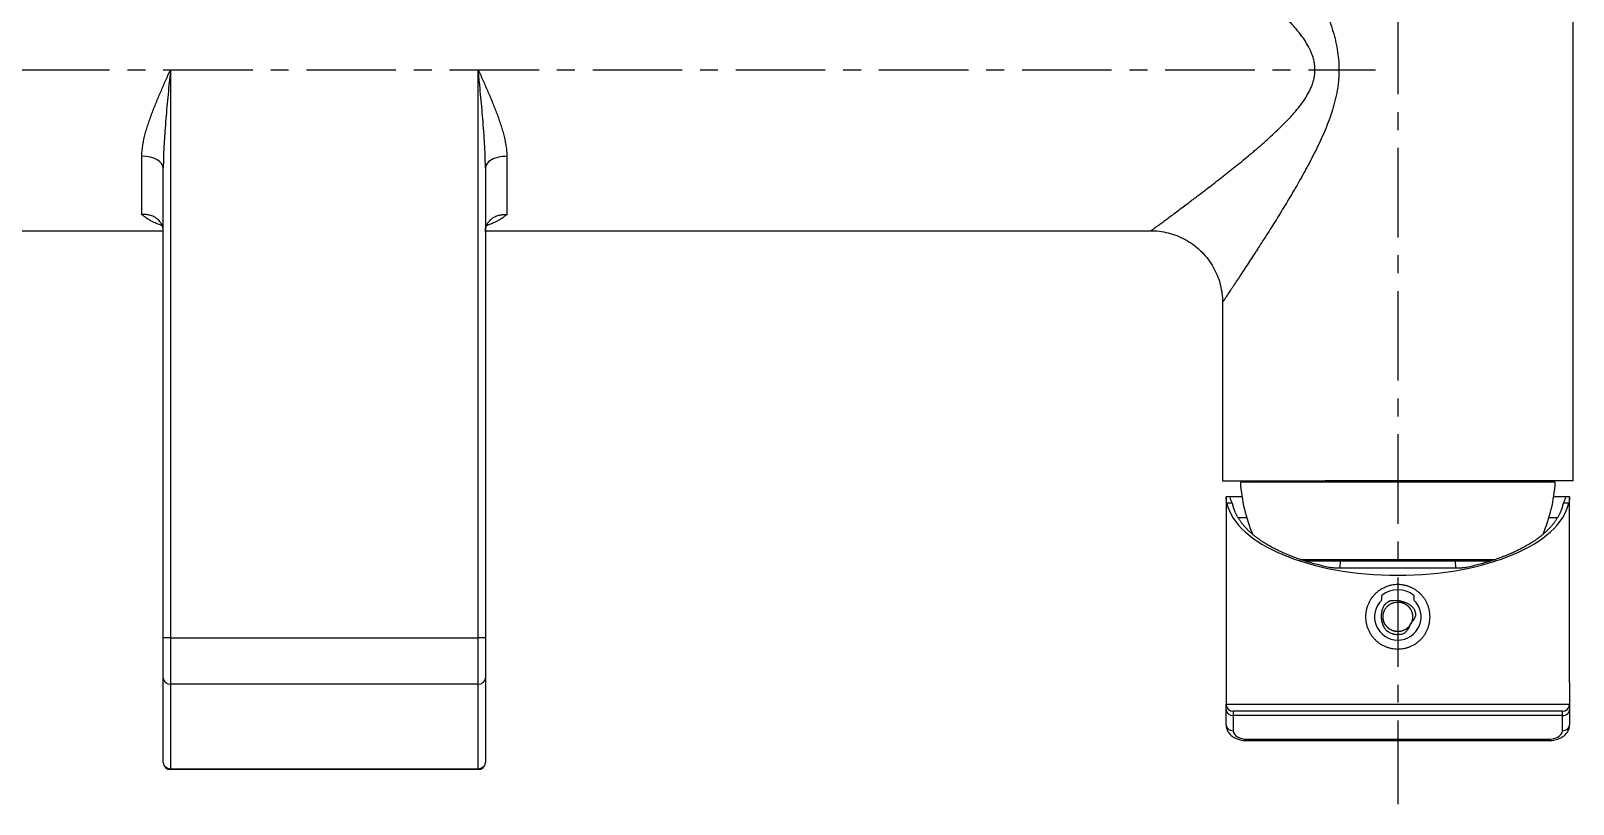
# Model space of a CAD drawing. Extents: x 1168 to 2296, y 0 to 827.
# Drawn here: x 1387.5 to 1603, y 528 to 636.1 of the extents above; entities that cross this region are included whole.
import ezdxf

# ---------------------------------------------------------------- set-up
doc = ezdxf.new("R2010")
doc.units = 0
doc.header["$LTSCALE"] = 10
doc.header["$MEASUREMENT"] = 0
doc.linetypes.add('CENTER', pattern=[2, 1.25, -0.25, 0.25, -0.25])
doc.layers.add('1', color=7, linetype='CONTINUOUS')

msp = doc.modelspace()

# ---------------------------------------------------------------- linework, layer by layer
at = {"layer": '1', "color": 1, "linetype": 'CENTER', "lineweight": -3}
for p, q in [((1578.52, 759.73), (1578.52, 528.04)), ((1366.02, 630.66), (1575.41, 630.66))]:
    msp.add_line(p, q, dxfattribs=at)
at = {"layer": '1', "color": 7, "linetype": 'Continuous', "lineweight": -3}
for p, q in [((1603.02, 573.22), (1603.02, 663.54)), ((1407.02, 630.66), (1407.02, 551.28)), ((1450.02, 551.28), (1450.02, 630.66)), ((1403.02, 610.41), (1403.02, 618.56)), ((1454.02, 618.56), (1454.02, 610.41)), ((1406.02, 551.28), (1406.02, 616.95)), ((1451.02, 616.95), (1451.02, 551.28)), ((1372.52, 608.16), (1406.02, 608.16)), ((1451.02, 608.16), (1544.06, 608.16)), ((1554.02, 598.19), (1554.02, 573.22)), ((1554.02, 573.22), (1578.52, 573.22)), ((1600.52, 573.02), (1556.52, 573.02)), ((1558.32, 573.22), (1558.52, 573.02)), ((1568.35, 573.22), (1568.36, 573.21)), ((1568.36, 573.22), (1568.36, 573.21)), ((1578.52, 573.21), (1568.36, 573.21)), ((1603.02, 573.22), (1578.52, 573.22)), ((1587.78, 573.21), (1578.52, 573.21)), ((1578.52, 573.21), (1578.52, 573.02)), ((1598.52, 573.02), (1598.72, 573.22)), ((1554.52, 570.83), (1554.52, 545.02)), ((1554.59, 571.02), (1555.09, 571.02)), ((1555.36, 570.09), (1554.64, 570.09)), ((1555.09, 571.02), (1556.74, 571.02)), ((1600.3, 571.02), (1601.95, 571.02)), ((1602.4, 570.09), (1601.68, 570.09)), ((1601.95, 571.02), (1602.45, 571.02)), ((1602.52, 545.02), (1602.52, 570.84)), ((1557.41, 568.03), (1556.18, 568.03)), ((1600.83, 568.03), (1599.63, 568.03)), ((1564.82, 562.25), (1592.22, 562.25)), ((1565.51, 562.02), (1591.51, 562.02)), ((1587.1, 561.03), (1569.94, 561.03)), ((1570.47, 562.02), (1570.43, 561.03)), ((1586.61, 561.03), (1586.57, 562.02)), ((1576.27, 556.57), (1576.27, 557.22)), ((1580.77, 557.22), (1580.77, 556.57)), ((1406.02, 545.66), (1406.02, 551.28)), ((1407.02, 551.28), (1406.02, 551.28)), ((1407.02, 551.28), (1450.02, 551.28)), ((1407.02, 551.28), (1407.02, 544.8)), ((1450.02, 544.8), (1450.02, 551.28)), ((1451.02, 551.28), (1450.02, 551.28)), ((1451.02, 551.28), (1451.02, 545.66)), ((1406.02, 533.85), (1406.02, 545.66)), ((1451.02, 545.66), (1451.02, 533.85)), ((1407.02, 544.8), (1407.02, 532.99)), ((1450.02, 544.8), (1407.02, 544.8)), ((1450.02, 532.99), (1450.02, 544.8)), ((1554.52, 545.02), (1554.52, 542.02)), ((1602.52, 545.02), (1602.52, 542.02)), ((1554.52, 541.24), (1554.52, 542.02)), ((1554.52, 542.02), (1602.52, 542.02)), ((1554.52, 539.11), (1554.52, 541.24)), ((1555.52, 541.02), (1555.52, 540.44)), ((1601.52, 541.02), (1555.52, 541.02)), ((1601.52, 540.44), (1601.52, 541.02)), ((1602.52, 542.02), (1602.52, 541.24)), ((1602.52, 541.24), (1602.52, 539.11)), ((1555.52, 540.44), (1555.52, 538.3)), ((1601.52, 540.44), (1555.52, 540.44)), ((1601.52, 538.3), (1601.52, 540.44)), ((1557.52, 537.11), (1557.52, 536.92)), ((1557.52, 537.11), (1599.52, 537.11)), ((1557.52, 536.92), (1599.52, 536.92)), ((1599.52, 537.11), (1599.52, 536.92)), ((1407.02, 532.99), (1407.02, 532.87)), ((1407.02, 532.99), (1450.02, 532.99)), ((1450.02, 532.87), (1407.02, 532.87)), ((1450.02, 532.99), (1450.02, 532.87))]:
    msp.add_line(p, q, dxfattribs=at)
for centre, radius, start, end in [((1578.52, 574.38), 22.04, 183.5395, 203.2075), ((1578.52, 574.38), 22.04, 336.7925, 356.4605), ((1578.52, 554.22), 3.25, 133.8131, 46.1869), ((1578.52, 554.22), 3.75, 53.1301, 126.8699), ((1555.52, 542.02), 1, 180, 270), ((1601.52, 542.02), 1, 270, 0)]:
    msp.add_arc(centre, radius, start, end, dxfattribs=at)
for centre, major_axis, ratio, start_param, end_param in [((1403.02, 616.95), (-3, 0), 0.537698, 3.141593, 4.712389), ((1454.02, 616.95), (3, 0), 0.537698, 1.570796, 3.141593), ((1578.52, 571.22), (24, 0), 0.466308, 3.243357, 6.181421), ((1578.52, 572.4), (23.68, 0), 0.468969, 3.351901, 3.371121), ((1578.52, 572.4), (-23.68, 0), 0.468969, 2.912065, 2.931284), ((1407.02, 545.66), (1, 0), 0.864535, 3.141593, 4.712389), ((1450.02, 545.66), (1, 0), 0.864535, 4.712389, 6.283185), ((1555.52, 541.24), (-1, 0), 0.804334, 0, 1.570796), ((1601.52, 541.24), (-1, 0), 0.804334, 1.570796, 3.141593), ((1555.52, 539.11), (-1, 0), 0.804334, 0, 1.570796), ((1601.52, 539.11), (1, 0), 0.804334, 4.712389, 6.283185), ((1557.52, 538.3), (2, 0), 0.595317, 3.141593, 4.712389), ((1599.52, 538.3), (2, 0), 0.595317, 4.712389, 6.283185), ((1407.02, 533.85), (1, 0), 0.984808, 3.141593, 4.712389), ((1407.02, 533.85), (1, 0), 0.864535, 3.141593, 4.712389), ((1450.02, 533.85), (1, 0), 0.984808, 4.712389, 6.283185), ((1450.02, 533.85), (1, 0), 0.864535, 4.712389, 6.283185)]:
    msp.add_ellipse(centre, major_axis=major_axis, ratio=ratio, start_param=start_param, end_param=end_param, dxfattribs=at)
for points, degree, knots in [([(1554.02, 663.16), (1554.02, 663.16), (1554.03, 663.14), (1554.07, 663.08), (1554.11, 663.02), (1554.19, 662.91), (1554.22, 662.86), (1554.29, 662.76), (1554.32, 662.71), (1554.44, 662.52), (1554.54, 662.38), (1554.67, 662.18), (1554.7, 662.14), (1554.74, 662.08), (1554.75, 662.06), (1554.78, 662.02), (1554.86, 661.91), (1554.93, 661.79), (1555.12, 661.5), (1555.26, 661.3), (1555.55, 660.86), (1555.71, 660.62), (1556.03, 660.13), (1556.2, 659.88), (1556.56, 659.34), (1556.74, 659.06), (1556.98, 658.7), (1557.03, 658.62), (1557.12, 658.47), (1557.27, 658.25), (1557.42, 658.02), (1557.72, 657.57), (1557.92, 657.25), (1558.34, 656.61), (1558.55, 656.29), (1558.98, 655.63), (1559.19, 655.29), (1559.63, 654.6), (1559.86, 654.25), (1560.31, 653.54), (1560.53, 653.18), (1560.88, 652.64), (1561.05, 652.36), (1561.23, 652.08), (1561.34, 651.9), (1561.4, 651.8), (1561.69, 651.34), (1561.93, 650.96), (1562.39, 650.2), (1562.63, 649.81), (1563.09, 649.04), (1563.33, 648.65), (1563.79, 647.86), (1564.03, 647.47), (1564.49, 646.67), (1564.72, 646.27), (1565.18, 645.45), (1565.41, 645.04), (1565.86, 644.22), (1566.09, 643.8), (1566.53, 642.96), (1566.75, 642.53), (1567.07, 641.89), (1567.17, 641.67), (1567.33, 641.35), (1567.38, 641.24), (1567.49, 641.02), (1567.54, 640.91), (1567.8, 640.36), (1568, 639.92), (1568.38, 639.02), (1568.57, 638.57), (1568.92, 637.66), (1569.08, 637.2), (1569.39, 636.27), (1569.53, 635.8), (1569.69, 635.21), (1569.72, 635.09), (1569.78, 634.85), (1569.86, 634.49), (1569.94, 634.12), (1570.08, 633.39), (1570.15, 632.91), (1570.23, 632.17), (1570.25, 631.92), (1570.28, 631.55), (1570.28, 631.43), (1570.29, 631.18), (1570.3, 631.05), (1570.3, 630.68), (1570.3, 630.43), (1570.29, 630.06), (1570.28, 629.87), (1570.27, 629.66), (1570.26, 629.55), (1570.26, 629.49), (1570.26, 629.47), (1570.26, 629.45), (1570.25, 629.45), (1570.25, 629.44)], 3, [0, 0, 0, 0, 0.021886, 0.021886, 0.052452, 0.052452, 0.067735, 0.067735, 0.083018, 0.083018, 0.113584, 0.113584, 0.121225, 0.121225, 0.125046, 0.125046, 0.128867, 0.14415, 0.14415, 0.174716, 0.174716, 0.205282, 0.205282, 0.235848, 0.235848, 0.266414, 0.266414, 0.274056, 0.274056, 0.281697, 0.29698, 0.29698, 0.327546, 0.327546, 0.358112, 0.358112, 0.388679, 0.388679, 0.419245, 0.419245, 0.449811, 0.449811, 0.465094, 0.472735, 0.472735, 0.480377, 0.480377, 0.510943, 0.510943, 0.541509, 0.541509, 0.572075, 0.572075, 0.602641, 0.602641, 0.633207, 0.633207, 0.663773, 0.663773, 0.694339, 0.694339, 0.724905, 0.724905, 0.740188, 0.740188, 0.74783, 0.74783, 0.755471, 0.755471, 0.786037, 0.786037, 0.816604, 0.816604, 0.84717, 0.84717, 0.877736, 0.877736, 0.885377, 0.885377, 0.893019, 0.908302, 0.908302, 0.938868, 0.938868, 0.954151, 0.954151, 0.961792, 0.961792, 0.969434, 0.969434, 0.984717, 0.984717, 0.992358, 0.996179, 0.99809, 0.999045, 0.999522, 0.999522, 1, 1, 1, 1]), ([(1566.88, 629.81), (1566.91, 630.04), (1566.94, 630.27), (1566.95, 630.61), (1566.94, 630.73), (1566.94, 630.9), (1566.94, 630.96), (1566.93, 631.04), (1566.93, 631.07), (1566.92, 631.13), (1566.9, 631.38), (1566.86, 631.64), (1566.77, 632.08), (1566.71, 632.3), (1566.57, 632.72), (1566.49, 632.93), (1566.38, 633.19), (1566.36, 633.25), (1566.31, 633.35), (1566.28, 633.4), (1566.24, 633.5), (1566.21, 633.56), (1566.16, 633.66), (1566.13, 633.71), (1566, 633.96), (1565.89, 634.16), (1565.66, 634.54), (1565.54, 634.73), (1565.29, 635.1), (1565.16, 635.28), (1564.9, 635.63), (1564.76, 635.81), (1564.49, 636.15), (1564.35, 636.32), (1564.06, 636.66), (1563.92, 636.82), (1563.62, 637.15), (1563.47, 637.31), (1563.25, 637.56), (1563.17, 637.64), (1563.02, 637.8), (1562.94, 637.87), (1562.56, 638.27), (1562.25, 638.58), (1561.62, 639.18), (1561.31, 639.48), (1560.68, 640.06), (1560.36, 640.35), (1559.72, 640.92), (1559.4, 641.19), (1558.76, 641.75), (1558.44, 642.02), (1557.8, 642.56), (1557.48, 642.82), (1556.84, 643.35), (1556.52, 643.61), (1555.57, 644.38), (1554.94, 644.88), (1554, 645.63), (1553.69, 645.87), (1553.07, 646.35), (1552.77, 646.58), (1552.17, 647.05), (1551.87, 647.28), (1551.28, 647.73), (1550.99, 647.95), (1550.42, 648.38), (1550.14, 648.6), (1549.59, 649.02), (1549.32, 649.22), (1548.78, 649.62), (1548.52, 649.82), (1548.2, 650.06), (1548.14, 650.11), (1548.01, 650.2), (1547.82, 650.34), (1547.64, 650.48), (1547.28, 650.74), (1547.05, 650.92), (1546.61, 651.24), (1546.4, 651.4), (1546, 651.7), (1545.81, 651.84), (1545.45, 652.1), (1545.28, 652.23), (1545.11, 652.36), (1545.09, 652.37), (1545.05, 652.4), (1545.03, 652.41), (1544.98, 652.45), (1544.87, 652.53), (1544.77, 652.61), (1544.58, 652.74), (1544.48, 652.82), (1544.29, 652.96), (1544.22, 653.01), (1544.1, 653.1), (1544.06, 653.13), (1544.03, 653.15), (1544.02, 653.16), (1544.02, 653.16)], 3, [0, 0, 0, 0, 0.015387, 0.015387, 0.02308, 0.02308, 0.026926, 0.026926, 0.02885, 0.02885, 0.030773, 0.04616, 0.04616, 0.061546, 0.061546, 0.076933, 0.076933, 0.080779, 0.080779, 0.084626, 0.084626, 0.088472, 0.088472, 0.092319, 0.092319, 0.107706, 0.107706, 0.123092, 0.123092, 0.138479, 0.138479, 0.153865, 0.153865, 0.169252, 0.169252, 0.184638, 0.184638, 0.200025, 0.200025, 0.207718, 0.207718, 0.215411, 0.215411, 0.246184, 0.246184, 0.276957, 0.276957, 0.30773, 0.30773, 0.338503, 0.338503, 0.369276, 0.369276, 0.400049, 0.400049, 0.430822, 0.430822, 0.492368, 0.492368, 0.523141, 0.523141, 0.553914, 0.553914, 0.584687, 0.584687, 0.61546, 0.61546, 0.646233, 0.646233, 0.677006, 0.677006, 0.707779, 0.707779, 0.715473, 0.715473, 0.723166, 0.738552, 0.738552, 0.769325, 0.769325, 0.800098, 0.800098, 0.830871, 0.830871, 0.861644, 0.861644, 0.865491, 0.865491, 0.869338, 0.869338, 0.877031, 0.892417, 0.892417, 0.92319, 0.92319, 0.953963, 0.953963, 0.984736, 0.984736, 1, 1, 1, 1]), ([(1403.02, 618.56), (1403.02, 618.8), (1403.03, 619.04), (1403.07, 619.53), (1403.1, 619.77), (1403.18, 620.26), (1403.22, 620.5), (1403.32, 621), (1403.38, 621.25), (1403.51, 621.75), (1403.58, 622), (1403.69, 622.38), (1403.72, 622.5), (1403.8, 622.76), (1403.84, 622.89), (1403.97, 623.27), (1404.05, 623.52), (1404.23, 624.03), (1404.32, 624.28), (1404.61, 625.04), (1404.81, 625.55), (1405.22, 626.56), (1405.44, 627.07), (1405.88, 628.09), (1406.1, 628.6), (1406.39, 629.24), (1406.44, 629.37), (1406.56, 629.63), (1406.67, 629.89), (1406.82, 630.21), (1406.92, 630.43), (1406.97, 630.55), (1406.99, 630.59), (1407, 630.62), (1407.01, 630.63), (1407.01, 630.64), (1407.02, 630.65), (1407.02, 630.66)], 3, [0, 0, 0, 0, 0.0625, 0.0625, 0.125, 0.125, 0.1875, 0.1875, 0.25, 0.25, 0.3125, 0.3125, 0.34375, 0.34375, 0.375, 0.375, 0.4375, 0.4375, 0.5, 0.5, 0.625, 0.625, 0.75, 0.75, 0.875, 0.875, 0.90625, 0.90625, 0.9375, 0.96875, 0.984375, 0.992188, 0.996094, 0.996094, 0.998047, 0.998047, 1, 1, 1, 1]), ([(1407.02, 630.66), (1407.01, 630.52), (1406.99, 630.37), (1406.96, 630.09), (1406.95, 629.94), (1406.91, 629.51), (1406.88, 629.23), (1406.79, 628.37), (1406.74, 627.8), (1406.63, 626.65), (1406.58, 626.08), (1406.47, 624.94), (1406.42, 624.36), (1406.33, 623.22), (1406.28, 622.65), (1406.22, 621.79), (1406.2, 621.51), (1406.16, 620.94), (1406.15, 620.65), (1406.1, 619.79), (1406.07, 619.22), (1406.04, 618.37), (1406.03, 618.08), (1406.02, 617.52), (1406.02, 617.23), (1406.02, 616.95)], 3, [0, 0, 0, 0, 0.03125, 0.03125, 0.0625, 0.0625, 0.125, 0.125, 0.25, 0.25, 0.375, 0.375, 0.5, 0.5, 0.625, 0.625, 0.6875, 0.6875, 0.75, 0.75, 0.875, 0.875, 0.9375, 0.9375, 1, 1, 1, 1]), ([(1450.02, 630.66), (1450.02, 630.65), (1450.03, 630.64), (1450.03, 630.63), (1450.04, 630.62), (1450.05, 630.59), (1450.07, 630.55), (1450.12, 630.43), (1450.22, 630.21), (1450.37, 629.89), (1450.48, 629.63), (1450.6, 629.37), (1450.65, 629.24), (1450.94, 628.6), (1451.16, 628.09), (1451.6, 627.07), (1451.82, 626.56), (1452.23, 625.55), (1452.43, 625.04), (1452.72, 624.28), (1452.81, 624.03), (1452.99, 623.52), (1453.07, 623.27), (1453.2, 622.89), (1453.24, 622.76), (1453.32, 622.5), (1453.35, 622.38), (1453.46, 622), (1453.53, 621.75), (1453.66, 621.25), (1453.72, 621), (1453.82, 620.5), (1453.86, 620.26), (1453.94, 619.77), (1453.97, 619.53), (1454.01, 619.04), (1454.02, 618.8), (1454.02, 618.56)], 3, [0, 0, 0, 0, 0.001953, 0.001953, 0.003906, 0.003906, 0.007813, 0.015625, 0.03125, 0.0625, 0.09375, 0.09375, 0.125, 0.125, 0.25, 0.25, 0.375, 0.375, 0.5, 0.5, 0.5625, 0.5625, 0.625, 0.625, 0.65625, 0.65625, 0.6875, 0.6875, 0.75, 0.75, 0.8125, 0.8125, 0.875, 0.875, 0.9375, 0.9375, 1, 1, 1, 1]), ([(1451.02, 616.95), (1451.02, 617.23), (1451.02, 617.52), (1451.01, 618.08), (1451, 618.37), (1450.97, 619.22), (1450.94, 619.79), (1450.89, 620.65), (1450.88, 620.94), (1450.84, 621.51), (1450.82, 621.79), (1450.76, 622.65), (1450.71, 623.22), (1450.62, 624.36), (1450.57, 624.94), (1450.46, 626.08), (1450.41, 626.65), (1450.3, 627.8), (1450.25, 628.37), (1450.16, 629.23), (1450.13, 629.51), (1450.09, 629.94), (1450.08, 630.09), (1450.05, 630.37), (1450.03, 630.52), (1450.02, 630.66)], 3, [0, 0, 0, 0, 0.0625, 0.0625, 0.125, 0.125, 0.25, 0.25, 0.3125, 0.3125, 0.375, 0.375, 0.5, 0.5, 0.625, 0.625, 0.75, 0.75, 0.875, 0.875, 0.9375, 0.9375, 0.96875, 0.96875, 1, 1, 1, 1]), ([(1544.02, 608.16), (1544.02, 608.16), (1544.02, 608.16), (1544.04, 608.17), (1544.05, 608.18), (1544.07, 608.2), (1544.08, 608.2), (1544.09, 608.21), (1544.1, 608.22), (1544.14, 608.25), (1544.19, 608.28), (1544.23, 608.31), (1544.24, 608.32), (1544.26, 608.34), (1544.27, 608.34), (1544.3, 608.36), (1544.32, 608.38), (1544.43, 608.46), (1544.53, 608.54), (1544.77, 608.71), (1544.91, 608.81), (1545.2, 609.03), (1545.36, 609.15), (1545.63, 609.34), (1545.76, 609.44), (1545.93, 609.57), (1546, 609.62), (1546.05, 609.66), (1546.08, 609.67), (1546.3, 609.84), (1546.51, 610), (1546.95, 610.32), (1547.17, 610.49), (1547.64, 610.84), (1547.88, 611.02), (1548.38, 611.39), (1548.64, 611.58), (1549.16, 611.98), (1549.43, 612.18), (1549.84, 612.49), (1550.05, 612.65), (1550.26, 612.81), (1550.4, 612.92), (1550.48, 612.97), (1550.83, 613.25), (1551.12, 613.47), (1551.71, 613.91), (1552, 614.14), (1552.6, 614.6), (1552.9, 614.84), (1553.81, 615.55), (1554.43, 616.03), (1555.68, 617.02), (1556.31, 617.53), (1557.27, 618.32), (1557.59, 618.58), (1557.99, 618.92), (1558.07, 618.99), (1558.23, 619.12), (1558.31, 619.19), (1558.55, 619.4), (1558.71, 619.53), (1559.2, 619.94), (1559.52, 620.22), (1560.15, 620.79), (1560.47, 621.07), (1561.11, 621.65), (1561.42, 621.94), (1562.04, 622.54), (1562.35, 622.84), (1562.96, 623.46), (1563.27, 623.78), (1563.71, 624.26), (1563.86, 624.42), (1564.15, 624.76), (1564.29, 624.93), (1564.5, 625.18), (1564.57, 625.27), (1564.71, 625.44), (1564.78, 625.53), (1564.98, 625.79), (1565.11, 625.97), (1565.37, 626.34), (1565.49, 626.52), (1565.73, 626.9), (1565.85, 627.09), (1566.07, 627.47), (1566.17, 627.67), (1566.31, 627.98), (1566.36, 628.08), (1566.43, 628.24), (1566.45, 628.29), (1566.49, 628.39), (1566.51, 628.45), (1566.61, 628.71), (1566.68, 628.93), (1566.77, 629.26), (1566.81, 629.42), (1566.85, 629.62), (1566.86, 629.71), (1566.87, 629.76), (1566.88, 629.79), (1566.88, 629.8), (1566.88, 629.81), (1566.88, 629.81)], 3, [0, 0, 0, 0, 0.014809, 0.014809, 0.030699, 0.030699, 0.034672, 0.034672, 0.038644, 0.046589, 0.06248, 0.06248, 0.066452, 0.066452, 0.070425, 0.070425, 0.07837, 0.07837, 0.11015, 0.11015, 0.141931, 0.141931, 0.173711, 0.173711, 0.189601, 0.197546, 0.201519, 0.201519, 0.205491, 0.205491, 0.237272, 0.237272, 0.269052, 0.269052, 0.300832, 0.300832, 0.332613, 0.332613, 0.364393, 0.364393, 0.380283, 0.388228, 0.388228, 0.396173, 0.396173, 0.427954, 0.427954, 0.459734, 0.459734, 0.491514, 0.491514, 0.555075, 0.555075, 0.618636, 0.618636, 0.650416, 0.650416, 0.658361, 0.658361, 0.666306, 0.666306, 0.682196, 0.682196, 0.713977, 0.713977, 0.745757, 0.745757, 0.777538, 0.777538, 0.809318, 0.809318, 0.841098, 0.841098, 0.856988, 0.856988, 0.872879, 0.872879, 0.880824, 0.880824, 0.888769, 0.888769, 0.904659, 0.904659, 0.920549, 0.920549, 0.936439, 0.936439, 0.952329, 0.952329, 0.960275, 0.960275, 0.964247, 0.964247, 0.96822, 0.96822, 0.98411, 0.98411, 0.992055, 0.996027, 0.998014, 0.999007, 0.999503, 0.999503, 1, 1, 1, 1]), ([(1570.25, 629.44), (1570.22, 628.94), (1570.16, 628.44), (1570.06, 627.83), (1570.04, 627.7), (1569.99, 627.46), (1569.97, 627.34), (1569.89, 626.97), (1569.84, 626.73), (1569.67, 626.01), (1569.54, 625.54), (1569.25, 624.6), (1569.09, 624.14), (1568.76, 623.23), (1568.58, 622.78), (1568.21, 621.89), (1568.02, 621.45), (1567.62, 620.58), (1567.42, 620.15), (1567, 619.29), (1566.78, 618.86), (1566.35, 618.01), (1566.13, 617.59), (1565.84, 617.07), (1565.79, 616.97), (1565.67, 616.76), (1565.5, 616.44), (1565.33, 616.13), (1564.99, 615.52), (1564.76, 615.11), (1564.41, 614.5), (1564.29, 614.3), (1564.11, 614), (1564.06, 613.9), (1563.94, 613.7), (1563.65, 613.2), (1563.35, 612.71), (1562.89, 611.93), (1562.65, 611.55), (1562.19, 610.78), (1561.95, 610.41), (1561.49, 609.66), (1561.26, 609.29), (1560.81, 608.56), (1560.58, 608.2), (1560.13, 607.49), (1559.9, 607.13), (1559.46, 606.44), (1559.24, 606.1), (1558.91, 605.59), (1558.8, 605.42), (1558.64, 605.17), (1558.59, 605.09), (1558.48, 604.92), (1558.21, 604.51), (1557.96, 604.11), (1557.55, 603.49), (1557.35, 603.19), (1556.97, 602.6), (1556.78, 602.32), (1556.42, 601.77), (1556.24, 601.5), (1555.91, 600.99), (1555.74, 600.75), (1555.55, 600.46), (1555.51, 600.4), (1555.44, 600.28), (1555.4, 600.23), (1555.29, 600.06), (1555.22, 599.96), (1555.02, 599.65), (1554.89, 599.47), (1554.67, 599.12), (1554.56, 598.97), (1554.38, 598.7), (1554.3, 598.58), (1554.23, 598.47), (1554.22, 598.46), (1554.21, 598.44), (1554.2, 598.43), (1554.18, 598.39), (1554.14, 598.33), (1554.1, 598.28), (1554.05, 598.2), (1554.02, 598.16), (1554.02, 598.16), (1554.02, 598.16)], 3, [0, 0, 0, 0, 0.032032, 0.032032, 0.04004, 0.04004, 0.048048, 0.048048, 0.064064, 0.064064, 0.096096, 0.096096, 0.128128, 0.128128, 0.16016, 0.16016, 0.192192, 0.192192, 0.224224, 0.224224, 0.256256, 0.256256, 0.288288, 0.288288, 0.296296, 0.296296, 0.304304, 0.32032, 0.32032, 0.352352, 0.352352, 0.368368, 0.368368, 0.376376, 0.376376, 0.384384, 0.416416, 0.416416, 0.448448, 0.448448, 0.480481, 0.480481, 0.512513, 0.512513, 0.544545, 0.544545, 0.576577, 0.576577, 0.608609, 0.608609, 0.624625, 0.624625, 0.632633, 0.632633, 0.640641, 0.672673, 0.672673, 0.704705, 0.704705, 0.736737, 0.736737, 0.768769, 0.768769, 0.800801, 0.800801, 0.808809, 0.808809, 0.816817, 0.816817, 0.832833, 0.832833, 0.864865, 0.864865, 0.896897, 0.896897, 0.928929, 0.928929, 0.932933, 0.932933, 0.936937, 0.936937, 0.944945, 0.960961, 0.960961, 0.992993, 1, 1, 1, 1]), ([(1406.02, 608.02), (1406.02, 608.11), (1406.02, 608.2), (1406, 608.38), (1405.97, 608.55), (1405.92, 608.72), (1405.88, 608.82), (1405.87, 608.84), (1405.86, 608.88), (1405.85, 608.9), (1405.82, 608.96), (1405.81, 609), (1405.75, 609.12), (1405.66, 609.27), (1405.56, 609.41), (1405.48, 609.51), (1405.45, 609.55), (1405.4, 609.59), (1405.39, 609.61), (1405.36, 609.64), (1405.28, 609.72), (1405.13, 609.85), (1404.91, 610), (1404.76, 610.09), (1404.59, 610.17), (1404.51, 610.21), (1404.33, 610.27), (1404.16, 610.33), (1403.98, 610.37), (1403.84, 610.39), (1403.79, 610.4), (1403.69, 610.41), (1403.65, 610.42), (1403.5, 610.43), (1403.41, 610.43), (1403.26, 610.43), (1403.19, 610.43), (1403.12, 610.42), (1403.07, 610.42), (1403.04, 610.42), (1403.02, 610.41)], 3, [0, 0, 0, 0, 0.0625, 0.0625, 0.125, 0.1875, 0.1875, 0.203125, 0.203125, 0.21875, 0.21875, 0.25, 0.25, 0.3125, 0.375, 0.375, 0.40625, 0.40625, 0.421875, 0.421875, 0.4375, 0.5, 0.5625, 0.625, 0.625, 0.6875, 0.6875, 0.75, 0.8125, 0.8125, 0.84375, 0.84375, 0.875, 0.875, 0.9375, 0.9375, 0.96875, 0.984375, 0.984375, 1, 1, 1, 1]), ([(1405.82, 608.9), (1405.79, 608.91), (1405.76, 608.92), (1405.68, 608.95), (1405.63, 608.96), (1405.48, 609.01), (1405.38, 609.05), (1405.19, 609.12), (1405.1, 609.16), (1404.92, 609.24), (1404.83, 609.28), (1404.65, 609.36), (1404.56, 609.41), (1404.3, 609.54), (1404.13, 609.64), (1403.8, 609.84), (1403.64, 609.95), (1403.44, 610.09), (1403.4, 610.12), (1403.33, 610.17), (1403.21, 610.26), (1403.1, 610.35), (1403.02, 610.41)], 3, [0, 0, 0, 0, 0.029216, 0.029216, 0.075444, 0.075444, 0.167899, 0.167899, 0.260355, 0.260355, 0.352811, 0.352811, 0.445266, 0.445266, 0.630177, 0.630177, 0.815089, 0.815089, 0.861317, 0.861317, 0.907544, 1, 1, 1, 1]), ([(1451.02, 608.02), (1451.02, 608.11), (1451.03, 608.2), (1451.04, 608.38), (1451.07, 608.55), (1451.12, 608.72), (1451.16, 608.82), (1451.17, 608.84), (1451.18, 608.88), (1451.19, 608.9), (1451.22, 608.96), (1451.23, 609), (1451.29, 609.12), (1451.38, 609.27), (1451.48, 609.41), (1451.56, 609.51), (1451.59, 609.55), (1451.64, 609.59), (1451.65, 609.61), (1451.68, 609.64), (1451.76, 609.72), (1451.91, 609.85), (1452.13, 610), (1452.28, 610.09), (1452.45, 610.17), (1452.53, 610.21), (1452.71, 610.27), (1452.88, 610.33), (1453.06, 610.37), (1453.2, 610.39), (1453.25, 610.4), (1453.35, 610.41), (1453.39, 610.42), (1453.54, 610.43), (1453.63, 610.43), (1453.78, 610.43), (1453.85, 610.43), (1453.92, 610.42), (1453.97, 610.42), (1454, 610.42), (1454.02, 610.41)], 3, [0, 0, 0, 0, 0.0625, 0.0625, 0.125, 0.1875, 0.1875, 0.203125, 0.203125, 0.21875, 0.21875, 0.25, 0.25, 0.3125, 0.375, 0.375, 0.40625, 0.40625, 0.421875, 0.421875, 0.4375, 0.5, 0.5625, 0.625, 0.625, 0.6875, 0.6875, 0.75, 0.8125, 0.8125, 0.84375, 0.84375, 0.875, 0.875, 0.9375, 0.9375, 0.96875, 0.984375, 0.984375, 1, 1, 1, 1]), ([(1454.02, 610.41), (1453.94, 610.35), (1453.83, 610.26), (1453.71, 610.17), (1453.63, 610.12), (1453.6, 610.09), (1453.4, 609.95), (1453.24, 609.84), (1452.91, 609.64), (1452.74, 609.54), (1452.48, 609.41), (1452.39, 609.36), (1452.21, 609.28), (1452.12, 609.24), (1451.94, 609.16), (1451.84, 609.12), (1451.65, 609.05), (1451.56, 609.01), (1451.41, 608.96), (1451.36, 608.94), (1451.28, 608.92), (1451.25, 608.91), (1451.22, 608.9)], 3, [0, 0, 0, 0, 0.092541, 0.138812, 0.138812, 0.185082, 0.185082, 0.370165, 0.370165, 0.555247, 0.555247, 0.647788, 0.647788, 0.740329, 0.740329, 0.832871, 0.832871, 0.925412, 0.925412, 0.971682, 0.971682, 1, 1, 1, 1]), ([(1544.06, 608.15), (1544.13, 608.16), (1544.62, 608.17), (1545.52, 608.07), (1546.74, 607.82), (1547.94, 607.39), (1549.08, 606.82), (1550.17, 606.09), (1551.17, 605.21), (1552.04, 604.19), (1552.75, 603.11), (1553.29, 601.98), (1553.69, 600.84), (1553.92, 599.69), (1554.03, 598.81), (1554.02, 598.31), (1554.01, 598.19)], 3, [0, 0, 0, 0, 0.014168, 0.093056, 0.173107, 0.253898, 0.335164, 0.416723, 0.505238, 0.59064, 0.673072, 0.752799, 0.829958, 0.904587, 0.976642, 1, 1, 1, 1]), ([(1554.64, 570.09), (1554.61, 570.24), (1554.58, 570.37), (1554.54, 570.61), (1554.53, 570.7), (1554.52, 570.82), (1554.52, 570.86), (1554.52, 570.9), (1554.52, 570.92), (1554.53, 570.94), (1554.53, 570.95), (1554.54, 571), (1554.56, 571.02), (1554.59, 571.02)], 3, [0, 0, 0, 0, 0.25, 0.25, 0.5, 0.5, 0.625, 0.625, 0.6875, 0.6875, 0.75, 0.75, 1, 1, 1, 1]), ([(1555.09, 571.02), (1555.06, 571.02), (1555.05, 571), (1555.04, 570.95), (1555.04, 570.94), (1555.05, 570.92)], 3, [0, 0, 0, 0, 0.764818, 0.764818, 1, 1, 1, 1]), ([(1555.06, 570.86), (1555.06, 570.84), (1555.07, 570.81), (1555.09, 570.75), (1555.1, 570.7), (1555.13, 570.64), (1555.13, 570.63), (1555.14, 570.6), (1555.15, 570.59), (1555.16, 570.55), (1555.17, 570.52), (1555.23, 570.37), (1555.29, 570.24), (1555.36, 570.09)], 3, [0, 0, 0, 0, 0.1488, 0.1488, 0.3616, 0.3616, 0.4148, 0.4148, 0.468, 0.468, 0.5744, 0.5744, 1, 1, 1, 1]), ([(1568.89, 561.13), (1566.34, 561.68), (1564.12, 562.5), (1561.67, 563.41), (1558.02, 565.72), (1556.9, 567.09), (1555.78, 568.44), (1555.46, 569.88)], 2, [0, 0, 0, 0.232558, 0.232558, 0.488372, 0.744186, 0.744186, 1, 1, 1]), ([(1601.58, 569.88), (1601.26, 568.44), (1600.14, 567.09), (1599.02, 565.72), (1595.37, 563.41), (1592.92, 562.5), (1590.7, 561.68), (1588.15, 561.13)], 2, [0, 0, 0, 0.255813, 0.255813, 0.511625, 0.767438, 0.767438, 1, 1, 1]), ([(1601.68, 570.09), (1601.75, 570.24), (1601.81, 570.37), (1601.9, 570.6), (1601.94, 570.7), (1601.97, 570.81), (1601.98, 570.84), (1601.98, 570.86)], 3, [0, 0, 0, 0, 0.423157, 0.423157, 0.846314, 0.846314, 1, 1, 1, 1]), ([(1601.99, 570.91), (1601.99, 570.92), (1601.99, 570.92), (1602, 570.94), (1602, 570.95), (1601.99, 571), (1601.98, 571.02), (1601.95, 571.02)], 3, [0, 0, 0, 0, 0.070418, 0.070418, 0.256334, 0.256334, 1, 1, 1, 1]), ([(1602.52, 570.86), (1602.52, 570.84), (1602.52, 570.81), (1602.51, 570.75), (1602.51, 570.7), (1602.5, 570.63), (1602.5, 570.6), (1602.49, 570.55), (1602.48, 570.52), (1602.46, 570.38), (1602.43, 570.24), (1602.4, 570.09)], 3, [0, 0, 0, 0, 0.14719, 0.14719, 0.360392, 0.360392, 0.466993, 0.466993, 0.573595, 0.573595, 1, 1, 1, 1]), ([(1602.45, 571.02), (1602.48, 571.02), (1602.5, 571), (1602.51, 570.95), (1602.52, 570.93), (1602.52, 570.9)], 3, [0, 0, 0, 0, 0.700432, 0.700432, 1, 1, 1, 1]), ([(1569.94, 561.03), (1569.85, 561.03), (1569.76, 561.03), (1569.58, 561.04), (1569.49, 561.05), (1569.36, 561.06), (1569.32, 561.06), (1569.25, 561.07), (1569.23, 561.08), (1569.19, 561.08), (1569.16, 561.08), (1569.06, 561.1), (1568.97, 561.12), (1568.89, 561.13)], 3, [0, 0, 0, 0, 0.25, 0.25, 0.5, 0.5, 0.625, 0.625, 0.6875, 0.6875, 0.75, 0.75, 1, 1, 1, 1]), ([(1588.15, 561.13), (1588.07, 561.12), (1587.98, 561.1), (1587.81, 561.07), (1587.73, 561.06), (1587.59, 561.05), (1587.55, 561.05), (1587.48, 561.04), (1587.46, 561.04), (1587.42, 561.04), (1587.39, 561.04), (1587.28, 561.03), (1587.19, 561.03), (1587.1, 561.03)], 3, [0, 0, 0, 0, 0.25, 0.25, 0.5, 0.5, 0.625, 0.625, 0.6875, 0.6875, 0.75, 0.75, 1, 1, 1, 1]), ([(1574.02, 554.22), (1574.02, 554.37), (1574.03, 554.52), (1574.06, 554.81), (1574.1, 555.1), (1574.17, 555.39), (1574.22, 555.56), (1574.24, 555.6), (1574.26, 555.67), (1574.27, 555.71), (1574.31, 555.81), (1574.34, 555.88), (1574.42, 556.08), (1574.55, 556.35), (1574.7, 556.6), (1574.82, 556.78), (1574.88, 556.87), (1574.95, 556.96), (1575, 557.02), (1575.02, 557.05), (1575.14, 557.19), (1575.33, 557.41), (1575.66, 557.7), (1575.89, 557.88), (1576.05, 557.98), (1576.08, 558), (1576.14, 558.04), (1576.24, 558.1), (1576.33, 558.16), (1576.53, 558.26), (1576.79, 558.38), (1577.07, 558.48), (1577.28, 558.55), (1577.35, 558.57), (1577.46, 558.6), (1577.5, 558.6), (1577.57, 558.62), (1577.6, 558.63), (1577.79, 558.66), (1578.08, 558.71), (1578.37, 558.72), (1578.66, 558.72), (1578.81, 558.72), (1579, 558.7), (1579.03, 558.69), (1579.11, 558.68), (1579.22, 558.67), (1579.33, 558.65), (1579.54, 558.61), (1579.83, 558.54), (1580.11, 558.44), (1580.28, 558.37), (1580.31, 558.35), (1580.38, 558.32), (1580.41, 558.31), (1580.51, 558.26), (1580.58, 558.22), (1580.77, 558.12), (1581.02, 557.97), (1581.26, 557.79), (1581.43, 557.66), (1581.51, 557.58), (1581.59, 557.51), (1581.65, 557.46), (1581.68, 557.43), (1581.81, 557.3), (1581.9, 557.19), (1582.09, 556.96), (1582.26, 556.73), (1582.42, 556.48), (1582.5, 556.32), (1582.52, 556.28), (1582.55, 556.22), (1582.57, 556.18), (1582.62, 556.08), (1582.65, 556.02), (1582.73, 555.81), (1582.83, 555.53), (1582.9, 555.25), (1582.95, 555.03), (1582.96, 554.96), (1582.98, 554.81), (1582.99, 554.74), (1583.01, 554.52), (1583.02, 554.37), (1583.02, 554.08), (1583.01, 553.93), (1582.98, 553.64), (1582.96, 553.49), (1582.93, 553.31), (1582.92, 553.27), (1582.9, 553.2), (1582.88, 553.09), (1582.85, 552.99), (1582.78, 552.77), (1582.68, 552.5), (1582.56, 552.23), (1582.45, 552.04), (1582.42, 551.97), (1582.36, 551.88), (1582.34, 551.85), (1582.3, 551.78), (1582.2, 551.63), (1582, 551.36), (1581.81, 551.15), (1581.65, 550.99), (1581.57, 550.92), (1581.49, 550.84), (1581.43, 550.79), (1581.41, 550.77), (1581.26, 550.65), (1581.14, 550.56), (1580.9, 550.4), (1580.65, 550.25), (1580.38, 550.12), (1580.21, 550.05), (1580.18, 550.04), (1580.11, 550.01), (1580.08, 550), (1579.97, 549.96), (1579.9, 549.94), (1579.69, 549.87), (1579.4, 549.8), (1579.11, 549.76), (1578.89, 549.74), (1578.82, 549.73), (1578.71, 549.73), (1578.67, 549.72), (1578.6, 549.72), (1578.56, 549.72), (1578.37, 549.72), (1578.23, 549.73), (1577.93, 549.76), (1577.79, 549.78), (1577.5, 549.84), (1577.36, 549.87), (1577.18, 549.93), (1577.15, 549.94), (1577.07, 549.96), (1576.97, 550), (1576.87, 550.04), (1576.66, 550.12), (1576.4, 550.25), (1576.15, 550.4), (1575.96, 550.52), (1575.9, 550.56), (1575.81, 550.63), (1575.78, 550.65), (1575.72, 550.7), (1575.58, 550.81), (1575.34, 551.03), (1575.14, 551.25), (1574.95, 551.48), (1574.86, 551.59), (1574.76, 551.75), (1574.74, 551.78), (1574.7, 551.84), (1574.64, 551.94), (1574.59, 552.03), (1574.48, 552.23), (1574.36, 552.49), (1574.26, 552.77), (1574.19, 552.98), (1574.17, 553.05), (1574.14, 553.19), (1574.12, 553.27), (1574.08, 553.48), (1574.06, 553.63), (1574.03, 553.93), (1574.02, 554.07), (1574.02, 554.22)], 3, [0, 0, 0, 0, 0.015625, 0.015625, 0.03125, 0.046875, 0.046875, 0.050781, 0.050781, 0.054688, 0.054688, 0.0625, 0.0625, 0.078125, 0.09375, 0.09375, 0.101563, 0.105469, 0.105469, 0.109375, 0.109375, 0.125, 0.140625, 0.15625, 0.15625, 0.160156, 0.160156, 0.164063, 0.171875, 0.171875, 0.1875, 0.203125, 0.203125, 0.210938, 0.210938, 0.214844, 0.214844, 0.21875, 0.21875, 0.234375, 0.25, 0.25, 0.265625, 0.265625, 0.269531, 0.269531, 0.273438, 0.28125, 0.28125, 0.296875, 0.3125, 0.3125, 0.316406, 0.316406, 0.320313, 0.320313, 0.328125, 0.328125, 0.34375, 0.359375, 0.359375, 0.367188, 0.371094, 0.371094, 0.375, 0.375, 0.390625, 0.390625, 0.40625, 0.421875, 0.421875, 0.425781, 0.425781, 0.429688, 0.429688, 0.4375, 0.4375, 0.453125, 0.46875, 0.46875, 0.476562, 0.476562, 0.484375, 0.484375, 0.5, 0.5, 0.515625, 0.515625, 0.53125, 0.53125, 0.535156, 0.535156, 0.539062, 0.546875, 0.546875, 0.5625, 0.578125, 0.578125, 0.585938, 0.585938, 0.589844, 0.589844, 0.59375, 0.609375, 0.625, 0.625, 0.632813, 0.636719, 0.636719, 0.640625, 0.640625, 0.65625, 0.65625, 0.671875, 0.6875, 0.6875, 0.691406, 0.691406, 0.695313, 0.695313, 0.703125, 0.703125, 0.71875, 0.734375, 0.734375, 0.742188, 0.742188, 0.746094, 0.746094, 0.75, 0.75, 0.765625, 0.765625, 0.78125, 0.78125, 0.796875, 0.796875, 0.800781, 0.800781, 0.804688, 0.8125, 0.8125, 0.828125, 0.84375, 0.84375, 0.851563, 0.851563, 0.855469, 0.855469, 0.859375, 0.875, 0.890625, 0.890625, 0.90625, 0.90625, 0.910156, 0.910156, 0.914063, 0.921875, 0.921875, 0.9375, 0.953125, 0.953125, 0.960938, 0.960938, 0.96875, 0.96875, 0.984375, 0.984375, 1, 1, 1, 1]), ([(1580.19, 553), (1580.15, 552.94), (1580.1, 552.89), (1580.01, 552.79), (1579.97, 552.74), (1579.87, 552.65), (1579.82, 552.61), (1579.75, 552.56), (1579.74, 552.55), (1579.71, 552.53), (1579.67, 552.5), (1579.62, 552.47), (1579.48, 552.39), (1579.36, 552.33), (1579.2, 552.27), (1579.17, 552.26), (1579.11, 552.24), (1579.07, 552.23), (1578.98, 552.2), (1578.91, 552.19), (1578.71, 552.16), (1578.58, 552.15), (1578.41, 552.16), (1578.38, 552.16), (1578.31, 552.17), (1578.28, 552.17), (1578.18, 552.18), (1578.04, 552.21), (1577.92, 552.24), (1577.82, 552.28), (1577.79, 552.29), (1577.73, 552.31), (1577.69, 552.33), (1577.54, 552.4), (1577.43, 552.46), (1577.26, 552.58), (1577.21, 552.62), (1577.11, 552.71), (1577.06, 552.76), (1576.92, 552.91), (1576.84, 553.01), (1576.75, 553.15), (1576.73, 553.18), (1576.7, 553.24), (1576.68, 553.27), (1576.64, 553.36), (1576.59, 553.48), (1576.54, 553.61), (1576.52, 553.71), (1576.51, 553.74), (1576.49, 553.81), (1576.49, 553.84), (1576.46, 554.01), (1576.45, 554.14), (1576.46, 554.34), (1576.46, 554.41), (1576.47, 554.51), (1576.48, 554.54), (1576.49, 554.61), (1576.5, 554.64), (1576.53, 554.81), (1576.57, 554.93), (1576.64, 555.09), (1576.66, 555.13), (1576.69, 555.18), (1576.7, 555.21), (1576.71, 555.22), (1576.75, 555.29), (1576.79, 555.35), (1576.9, 555.52), (1576.99, 555.62), (1577.11, 555.73), (1577.14, 555.76), (1577.19, 555.8), (1577.21, 555.82), (1577.29, 555.89), (1577.4, 555.96), (1577.52, 556.03), (1577.61, 556.08), (1577.64, 556.09), (1577.7, 556.12), (1577.73, 556.13), (1577.89, 556.19), (1578.02, 556.23), (1578.21, 556.27), (1578.28, 556.28), (1578.38, 556.28), (1578.41, 556.29), (1578.48, 556.29), (1578.51, 556.29), (1578.68, 556.29), (1578.82, 556.27), (1578.98, 556.24), (1579.01, 556.23), (1579.08, 556.21), (1579.11, 556.2), (1579.21, 556.17), (1579.27, 556.15), (1579.45, 556.07), (1579.57, 556.01), (1579.71, 555.91), (1579.74, 555.89), (1579.79, 555.85), (1579.82, 555.83), (1579.9, 555.77), (1579.95, 555.72), (1580.04, 555.63), (1580.08, 555.58), (1580.15, 555.5), (1580.17, 555.47), (1580.21, 555.42), (1580.23, 555.39), (1580.32, 555.25), (1580.38, 555.13), (1580.46, 554.94), (1580.48, 554.88), (1580.51, 554.78), (1580.52, 554.75), (1580.53, 554.68), (1580.54, 554.65), (1580.57, 554.49), (1580.59, 554.35), (1580.59, 554.19), (1580.59, 554.15), (1580.58, 554.1), (1580.58, 554.08), (1580.58, 554.05), (1580.57, 553.97), (1580.56, 553.88), (1580.52, 553.69), (1580.48, 553.56), (1580.42, 553.42), (1580.42, 553.4), (1580.4, 553.37), (1580.38, 553.33), (1580.36, 553.28), (1580.31, 553.19), (1580.24, 553.08), (1580.17, 552.97), (1580.1, 552.89), (1580.08, 552.87), (1580.03, 552.82), (1580.01, 552.79), (1579.89, 552.67), (1579.79, 552.59), (1579.62, 552.47), (1579.57, 552.44), (1579.48, 552.39), (1579.45, 552.37), (1579.39, 552.34), (1579.36, 552.33), (1579.2, 552.27), (1579.07, 552.23), (1578.91, 552.19), (1578.88, 552.19), (1578.81, 552.18), (1578.78, 552.17), (1578.67, 552.16), (1578.61, 552.16), (1578.47, 552.15), (1578.41, 552.16), (1578.27, 552.17), (1578.21, 552.18), (1578.01, 552.22), (1577.88, 552.25), (1577.69, 552.33), (1577.63, 552.35), (1577.54, 552.4), (1577.51, 552.42), (1577.45, 552.45), (1577.42, 552.47), (1577.28, 552.56), (1577.18, 552.64), (1577.06, 552.76), (1577.04, 552.78), (1576.99, 552.83), (1576.97, 552.86), (1576.9, 552.94), (1576.86, 552.99), (1576.75, 553.15), (1576.68, 553.27), (1576.62, 553.41), (1576.61, 553.43), (1576.6, 553.46), (1576.59, 553.47), (1576.58, 553.52), (1576.56, 553.55), (1576.53, 553.65), (1576.5, 553.78), (1576.48, 553.91), (1576.46, 554.01), (1576.46, 554.06), (1576.46, 554.11), (1576.45, 554.14), (1576.45, 554.16), (1576.45, 554.31), (1576.46, 554.45), (1576.5, 554.64), (1576.51, 554.71), (1576.54, 554.81), (1576.55, 554.84), (1576.57, 554.9), (1576.58, 554.93), (1576.64, 555.09), (1576.7, 555.21), (1576.79, 555.35), (1576.81, 555.38), (1576.85, 555.44), (1576.87, 555.46), (1576.93, 555.54), (1576.97, 555.59), (1577.11, 555.74), (1577.21, 555.83), (1577.35, 555.93), (1577.38, 555.94), (1577.43, 555.98), (1577.46, 556), (1577.55, 556.05), (1577.67, 556.11), (1577.79, 556.16), (1577.89, 556.19), (1577.92, 556.2), (1577.99, 556.22), (1578.02, 556.23), (1578.18, 556.27), (1578.32, 556.28), (1578.52, 556.29), (1578.58, 556.29), (1578.68, 556.28), (1578.72, 556.28), (1578.79, 556.27), (1578.82, 556.27), (1578.98, 556.24), (1579.11, 556.21), (1579.27, 556.15), (1579.3, 556.14), (1579.36, 556.11), (1579.39, 556.1), (1579.49, 556.05), (1579.54, 556.02), (1579.72, 555.91), (1579.82, 555.83), (1579.93, 555.73), (1579.95, 555.72), (1579.97, 555.69), (1580.01, 555.66), (1580.04, 555.62), (1580.11, 555.55), (1580.19, 555.44), (1580.27, 555.33), (1580.32, 555.24), (1580.33, 555.21), (1580.36, 555.17), (1580.36, 555.15), (1580.38, 555.12), (1580.39, 555.11), (1580.45, 554.97), (1580.5, 554.85), (1580.54, 554.65), (1580.56, 554.58), (1580.57, 554.48), (1580.57, 554.45), (1580.58, 554.38), (1580.58, 554.35), (1580.59, 554.25), (1580.59, 554.18), (1580.58, 554.05), (1580.57, 553.98), (1580.56, 553.88), (1580.55, 553.85), (1580.54, 553.78), (1580.53, 553.75), (1580.51, 553.65), (1580.49, 553.59), (1580.42, 553.4), (1580.36, 553.28), (1580.26, 553.1), (1580.22, 553.05), (1580.14, 552.94), (1580.1, 552.89), (1580.01, 552.79), (1579.96, 552.74), (1579.89, 552.67), (1579.86, 552.65), (1579.81, 552.61), (1579.79, 552.59), (1579.65, 552.49), (1579.54, 552.42), (1579.39, 552.34), (1579.35, 552.33), (1579.29, 552.3), (1579.26, 552.29), (1579.17, 552.26), (1579.1, 552.24), (1578.91, 552.19), (1578.77, 552.17), (1578.61, 552.16), (1578.57, 552.16), (1578.51, 552.15), (1578.47, 552.16), (1578.37, 552.16), (1578.24, 552.17), (1578.11, 552.2), (1578.01, 552.22), (1577.96, 552.23), (1577.91, 552.25), (1577.88, 552.26), (1577.86, 552.26), (1577.72, 552.31), (1577.6, 552.37), (1577.42, 552.47), (1577.37, 552.51), (1577.3, 552.55), (1577.29, 552.56), (1577.26, 552.58), (1577.24, 552.6), (1577.21, 552.63), (1577.18, 552.65), (1577.1, 552.71), (1577.06, 552.76), (1576.96, 552.86), (1576.92, 552.91), (1576.86, 552.99), (1576.84, 553.02), (1576.8, 553.07), (1576.78, 553.1), (1576.73, 553.19), (1576.7, 553.25), (1576.61, 553.43), (1576.56, 553.55), (1576.52, 553.71), (1576.51, 553.75), (1576.49, 553.81), (1576.49, 553.85), (1576.47, 553.94), (1576.46, 554.01), (1576.45, 554.14), (1576.45, 554.21), (1576.45, 554.31), (1576.46, 554.35), (1576.46, 554.41), (1576.47, 554.45), (1576.49, 554.61), (1576.52, 554.74), (1576.58, 554.94), (1576.6, 555), (1576.64, 555.09), (1576.66, 555.12), (1576.69, 555.18), (1576.7, 555.21), (1576.79, 555.36), (1576.86, 555.47), (1576.97, 555.59), (1577, 555.62), (1577.04, 555.67), (1577.07, 555.69), (1577.14, 555.76), (1577.19, 555.81), (1577.35, 555.93), (1577.46, 556), (1577.61, 556.08), (1577.64, 556.09), (1577.7, 556.12), (1577.73, 556.13), (1577.83, 556.17), (1577.95, 556.21), (1578.08, 556.24), (1578.18, 556.26), (1578.22, 556.27), (1578.27, 556.27), (1578.28, 556.28), (1578.32, 556.28), (1578.4, 556.29), (1578.49, 556.29), (1578.62, 556.29), (1578.75, 556.28), (1578.89, 556.26), (1578.97, 556.24), (1578.98, 556.24), (1579.02, 556.23), (1579.07, 556.22), (1579.12, 556.2), (1579.28, 556.15), (1579.4, 556.1), (1579.55, 556.02), (1579.57, 556), (1579.63, 555.96), (1579.66, 555.95), (1579.74, 555.89), (1579.8, 555.85), (1579.9, 555.76), (1579.95, 555.72), (1580.04, 555.62), (1580.09, 555.57), (1580.15, 555.49), (1580.17, 555.47), (1580.21, 555.41), (1580.23, 555.38), (1580.29, 555.3), (1580.35, 555.18), (1580.41, 555.06), (1580.45, 554.97), (1580.46, 554.94), (1580.48, 554.87), (1580.49, 554.84), (1580.54, 554.68), (1580.57, 554.55), (1580.58, 554.35), (1580.59, 554.28), (1580.59, 554.15), (1580.58, 554.08), (1580.56, 553.88), (1580.54, 553.75), (1580.49, 553.61), (1580.49, 553.59), (1580.49, 553.58)], 3, [0, 0, 0, 0, 0.005258, 0.005258, 0.010516, 0.010516, 0.015774, 0.015774, 0.017088, 0.017088, 0.018402, 0.021031, 0.021031, 0.031547, 0.031547, 0.034176, 0.034176, 0.036805, 0.036805, 0.042063, 0.042063, 0.052579, 0.052579, 0.055207, 0.055207, 0.057836, 0.057836, 0.063094, 0.068352, 0.068352, 0.070981, 0.070981, 0.07361, 0.07361, 0.084126, 0.084126, 0.089384, 0.089384, 0.094641, 0.094641, 0.105157, 0.105157, 0.107786, 0.107786, 0.110415, 0.110415, 0.115673, 0.120931, 0.120931, 0.12356, 0.12356, 0.126188, 0.126188, 0.136704, 0.136704, 0.141962, 0.141962, 0.144591, 0.144591, 0.14722, 0.14722, 0.157736, 0.157736, 0.160365, 0.161679, 0.161679, 0.162993, 0.162993, 0.168251, 0.168251, 0.178767, 0.178767, 0.181396, 0.181396, 0.184025, 0.184025, 0.189283, 0.194541, 0.194541, 0.197169, 0.197169, 0.199798, 0.199798, 0.210314, 0.210314, 0.215572, 0.215572, 0.218201, 0.218201, 0.22083, 0.22083, 0.231346, 0.231346, 0.233974, 0.233974, 0.236603, 0.236603, 0.241861, 0.241861, 0.252377, 0.252377, 0.255006, 0.255006, 0.257635, 0.257635, 0.262893, 0.262893, 0.268151, 0.268151, 0.270779, 0.270779, 0.273408, 0.273408, 0.283924, 0.283924, 0.289182, 0.289182, 0.291811, 0.291811, 0.29444, 0.29444, 0.304955, 0.304955, 0.307584, 0.307584, 0.308899, 0.308899, 0.310213, 0.315471, 0.315471, 0.325987, 0.325987, 0.327301, 0.327301, 0.328616, 0.331245, 0.331245, 0.336503, 0.34176, 0.34176, 0.344389, 0.344389, 0.347018, 0.347018, 0.357534, 0.357534, 0.362792, 0.362792, 0.365421, 0.365421, 0.36805, 0.36805, 0.378565, 0.378565, 0.381194, 0.381194, 0.383823, 0.383823, 0.389081, 0.389081, 0.394339, 0.394339, 0.399597, 0.399597, 0.410113, 0.410113, 0.41537, 0.41537, 0.417999, 0.417999, 0.420628, 0.420628, 0.431144, 0.431144, 0.433773, 0.433773, 0.436402, 0.436402, 0.44166, 0.44166, 0.452175, 0.452175, 0.45349, 0.45349, 0.454804, 0.454804, 0.457433, 0.457433, 0.462691, 0.467949, 0.467949, 0.470578, 0.471892, 0.471892, 0.473207, 0.473207, 0.483722, 0.483722, 0.48898, 0.48898, 0.491609, 0.491609, 0.494238, 0.494238, 0.504754, 0.504754, 0.507383, 0.507383, 0.510012, 0.510012, 0.51527, 0.51527, 0.525785, 0.525785, 0.528414, 0.528414, 0.531043, 0.531043, 0.536301, 0.541559, 0.541559, 0.544188, 0.544188, 0.546817, 0.546817, 0.557332, 0.557332, 0.56259, 0.56259, 0.565219, 0.565219, 0.567848, 0.567848, 0.578364, 0.578364, 0.580993, 0.580993, 0.583622, 0.583622, 0.58888, 0.58888, 0.599395, 0.599395, 0.60071, 0.60071, 0.602024, 0.604653, 0.604653, 0.609911, 0.615169, 0.615169, 0.617798, 0.617798, 0.619112, 0.619112, 0.620427, 0.620427, 0.630942, 0.630942, 0.6362, 0.6362, 0.638829, 0.638829, 0.641458, 0.641458, 0.646716, 0.646716, 0.651974, 0.651974, 0.654603, 0.654603, 0.657232, 0.657232, 0.662489, 0.662489, 0.673005, 0.673005, 0.678263, 0.678263, 0.683521, 0.683521, 0.688779, 0.688779, 0.691408, 0.691408, 0.694037, 0.694037, 0.704552, 0.704552, 0.707181, 0.707181, 0.70981, 0.70981, 0.715068, 0.715068, 0.725584, 0.725584, 0.728213, 0.728213, 0.730842, 0.730842, 0.736099, 0.741357, 0.741357, 0.743986, 0.745301, 0.745301, 0.746615, 0.746615, 0.757131, 0.757131, 0.762389, 0.762389, 0.763703, 0.763703, 0.765018, 0.765018, 0.767647, 0.767647, 0.772904, 0.772904, 0.778162, 0.778162, 0.780791, 0.780791, 0.78342, 0.78342, 0.788678, 0.788678, 0.799194, 0.799194, 0.801823, 0.801823, 0.804452, 0.804452, 0.809709, 0.809709, 0.814967, 0.814967, 0.817596, 0.817596, 0.820225, 0.820225, 0.830741, 0.830741, 0.835999, 0.835999, 0.838628, 0.838628, 0.841256, 0.841256, 0.851772, 0.851772, 0.854401, 0.854401, 0.85703, 0.85703, 0.862288, 0.862288, 0.872804, 0.872804, 0.875433, 0.875433, 0.878061, 0.878061, 0.883319, 0.888577, 0.888577, 0.891206, 0.891206, 0.892521, 0.892521, 0.893835, 0.899093, 0.899093, 0.904351, 0.909609, 0.909609, 0.910923, 0.910923, 0.912238, 0.914866, 0.914866, 0.925382, 0.925382, 0.928011, 0.928011, 0.93064, 0.93064, 0.935898, 0.935898, 0.941156, 0.941156, 0.946414, 0.946414, 0.949042, 0.949042, 0.951671, 0.951671, 0.956929, 0.962187, 0.962187, 0.964816, 0.964816, 0.967445, 0.967445, 0.977961, 0.977961, 0.983219, 0.983219, 0.988476, 0.988476, 0.998992, 0.998992, 1, 1, 1, 1]), ([(1576.6, 555.82), (1576.65, 555.89), (1576.72, 555.95), (1576.84, 556.08), (1576.91, 556.14), (1577.05, 556.25), (1577.13, 556.3), (1577.28, 556.4), (1577.36, 556.44), (1577.44, 556.48)], 3, [0, 0, 0, 0, 0.25, 0.25, 0.5, 0.5, 0.75, 0.75, 1, 1, 1, 1]), ([(1577.44, 556.48), (1577.59, 556.5), (1577.75, 556.51), (1578.05, 556.53), (1578.21, 556.53), (1578.44, 556.51), (1578.51, 556.51), (1578.67, 556.49), (1578.74, 556.48), (1578.86, 556.45), (1578.9, 556.45), (1578.97, 556.43), (1579.01, 556.42), (1579.12, 556.39), (1579.27, 556.35), (1579.42, 556.3), (1579.56, 556.24), (1579.63, 556.21), (1579.77, 556.15), (1579.84, 556.11), (1579.98, 556.04), (1580.04, 556), (1580.24, 555.87), (1580.36, 555.78), (1580.5, 555.65), (1580.52, 555.62), (1580.58, 555.56), (1580.6, 555.53), (1580.68, 555.44), (1580.73, 555.38), (1580.77, 555.32)], 3, [0, 0, 0, 0, 0.125, 0.125, 0.25, 0.25, 0.3125, 0.3125, 0.375, 0.375, 0.40625, 0.40625, 0.4375, 0.4375, 0.5, 0.5625, 0.5625, 0.625, 0.625, 0.6875, 0.6875, 0.75, 0.75, 0.875, 0.875, 0.90625, 0.90625, 0.9375, 0.9375, 1, 1, 1, 1]), ([(1576.95, 552.28), (1576.85, 552.4), (1576.75, 552.52), (1576.64, 552.72), (1576.6, 552.79), (1576.55, 552.9), (1576.53, 552.93), (1576.5, 553.01), (1576.48, 553.04), (1576.41, 553.22), (1576.36, 553.37), (1576.31, 553.6), (1576.29, 553.68), (1576.27, 553.8), (1576.27, 553.84), (1576.26, 553.91), (1576.25, 553.95), (1576.24, 554.07), (1576.24, 554.15), (1576.23, 554.3), (1576.24, 554.46), (1576.25, 554.62), (1576.26, 554.73), (1576.27, 554.77), (1576.28, 554.85), (1576.29, 554.89), (1576.33, 555.09), (1576.37, 555.24), (1576.47, 555.53), (1576.53, 555.68), (1576.6, 555.82)], 3, [0, 0, 0, 0, 0.125, 0.125, 0.1875, 0.1875, 0.21875, 0.21875, 0.25, 0.25, 0.375, 0.375, 0.4375, 0.4375, 0.46875, 0.46875, 0.5, 0.5, 0.5625, 0.5625, 0.625, 0.6875, 0.6875, 0.71875, 0.71875, 0.75, 0.75, 0.875, 0.875, 1, 1, 1, 1]), ([(1581, 554.53), (1581, 554.43), (1580.98, 554.33), (1580.94, 554.21), (1580.93, 554.19), (1580.91, 554.14), (1580.9, 554.12), (1580.87, 554.05), (1580.85, 554), (1580.8, 553.92), (1580.78, 553.87), (1580.73, 553.81), (1580.72, 553.79), (1580.69, 553.75), (1580.67, 553.73), (1580.6, 553.64), (1580.53, 553.56), (1580.46, 553.5)], 3, [0, 0, 0, 0, 0.25, 0.25, 0.3125, 0.3125, 0.375, 0.375, 0.5, 0.5, 0.625, 0.625, 0.6875, 0.6875, 0.75, 0.75, 1, 1, 1, 1]), ([(1580.77, 555.32), (1580.77, 555.31), (1580.78, 555.3), (1580.79, 555.27), (1580.8, 555.25), (1580.81, 555.23), (1580.82, 555.21), (1580.83, 555.19), (1580.84, 555.16), (1580.84, 555.14), (1580.85, 555.12), (1580.86, 555.1), (1580.87, 555.08), (1580.88, 555.05), (1580.89, 555.03), (1580.89, 555.01), (1580.9, 554.99), (1580.91, 554.97), (1580.91, 554.94), (1580.92, 554.92), (1580.93, 554.9), (1580.93, 554.88), (1580.94, 554.85), (1580.95, 554.83), (1580.95, 554.81), (1580.96, 554.78), (1580.96, 554.76), (1580.97, 554.74), (1580.97, 554.72), (1580.98, 554.69), (1580.98, 554.67), (1580.98, 554.65), (1580.99, 554.62), (1580.99, 554.6), (1580.99, 554.58), (1581, 554.55), (1581, 554.54), (1581, 554.53)], 3, [0, 0, 0, 0, 0.028951, 0.05785, 0.0867, 0.115503, 0.144262, 0.17298, 0.201659, 0.230302, 0.258912, 0.28749, 0.316041, 0.344567, 0.37307, 0.401553, 0.43002, 0.458472, 0.486912, 0.515343, 0.543769, 0.572191, 0.600612, 0.629036, 0.657465, 0.685901, 0.714348, 0.742808, 0.771284, 0.799779, 0.828296, 0.856837, 0.885404, 0.914002, 0.942632, 0.971297, 1, 1, 1, 1]), ([(1579.3, 551.85), (1579.2, 551.81), (1579.1, 551.79), (1578.97, 551.76), (1578.94, 551.76), (1578.89, 551.75), (1578.87, 551.75), (1578.79, 551.74), (1578.74, 551.73), (1578.58, 551.72), (1578.48, 551.72), (1578.27, 551.73), (1578.17, 551.74), (1578.04, 551.77), (1578.01, 551.77), (1577.96, 551.79), (1577.89, 551.8), (1577.81, 551.82), (1577.66, 551.87), (1577.57, 551.91), (1577.43, 551.97), (1577.38, 552), (1577.31, 552.03), (1577.29, 552.05), (1577.24, 552.07), (1577.22, 552.09), (1577.11, 552.15), (1577.03, 552.21), (1576.95, 552.28)], 3, [0, 0, 0, 0, 0.125, 0.125, 0.15625, 0.15625, 0.1875, 0.1875, 0.25, 0.25, 0.375, 0.375, 0.5, 0.5, 0.53125, 0.53125, 0.5625, 0.625, 0.625, 0.75, 0.75, 0.8125, 0.8125, 0.84375, 0.84375, 0.875, 0.875, 1, 1, 1, 1]), ([(1580.19, 553), (1580.14, 552.88), (1580.09, 552.77), (1580.02, 552.63), (1580.01, 552.61), (1579.97, 552.55), (1579.96, 552.53), (1579.91, 552.45), (1579.87, 552.4), (1579.8, 552.3), (1579.76, 552.25), (1579.67, 552.16), (1579.59, 552.07), (1579.5, 551.99), (1579.4, 551.92), (1579.35, 551.88), (1579.3, 551.85)], 3, [0, 0, 0, 0, 0.25, 0.25, 0.3125, 0.3125, 0.375, 0.375, 0.5, 0.5, 0.625, 0.625, 0.75, 0.875, 0.875, 1, 1, 1, 1]), ([(1580.19, 553), (1580.24, 553.07), (1580.29, 553.15), (1580.36, 553.28), (1580.38, 553.32), (1580.42, 553.41), (1580.44, 553.45), (1580.46, 553.5)], 3, [0, 0, 0, 0, 0.5, 0.5, 0.75, 0.75, 1, 1, 1, 1]), ([(1554.52, 539.11), (1554.52, 538.95), (1554.56, 538.63), (1554.77, 538.15), (1555.13, 537.72), (1555.61, 537.37), (1556.21, 537.1), (1556.87, 536.95), (1557.31, 536.92), (1557.52, 536.92)], 3, [0, 0, 0, 0, 0.11466, 0.253518, 0.39301, 0.540791, 0.699295, 0.863959, 1, 1, 1, 1]), ([(1599.52, 536.92), (1599.66, 536.92), (1600.04, 536.93), (1600.66, 537.05), (1601.32, 537.3), (1601.85, 537.66), (1602.24, 538.1), (1602.47, 538.59), (1602.52, 538.94), (1602.52, 539.11)], 3, [0, 0, 0, 0, 0.09097, 0.257994, 0.429196, 0.586257, 0.733225, 0.872212, 1, 1, 1, 1])]:
    msp.add_open_spline(points, degree=degree, knots=knots, dxfattribs=at)
msp.add_open_spline([(1587.78, 573.21), (1588.08, 573.21), (1588.39, 573.22), (1588.68, 573.22)], degree=3, dxfattribs=at)

doc.saveas('drawing.dxf')
